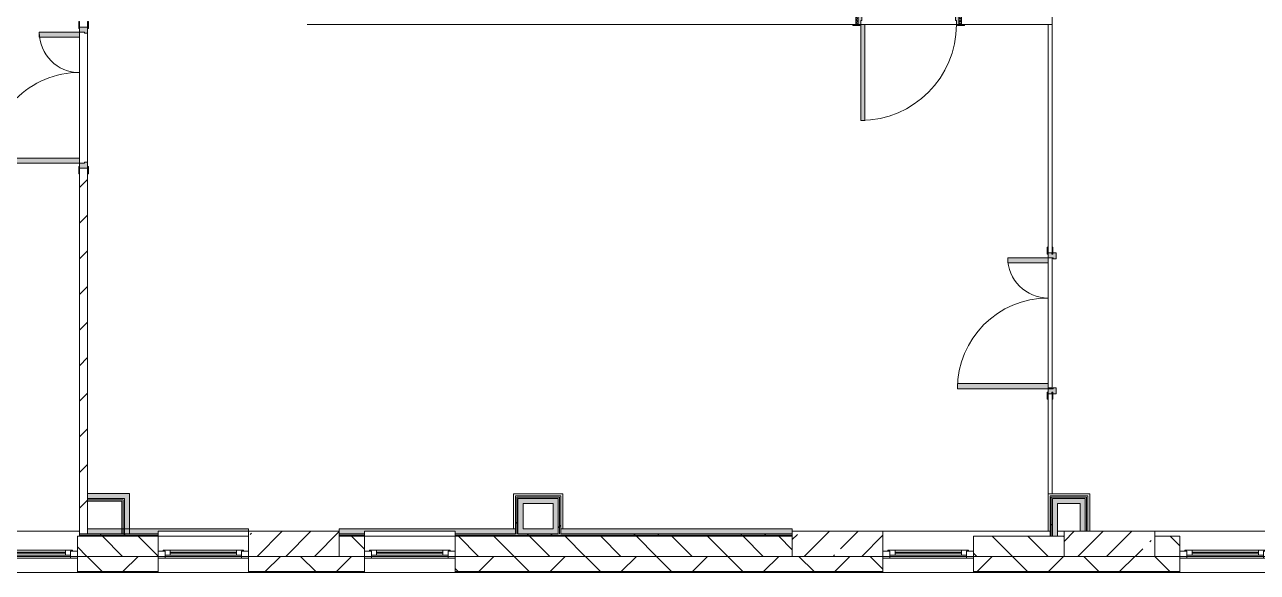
# Model space of a CAD drawing. Header units: millimetres. Extents: x 35147 to 231677, y -8553 to 29000.
# Drawn here: x 196072 to 208316, y -258 to 5180 of the extents above; entities that cross this region are included whole.
import ezdxf

# ---------------------------------------------------------------- set-up
doc = ezdxf.new("R2010")
doc.units = ezdxf.units.MM
for name, color, linetype, lineweight, true_color in [('A-DOOR-2', 7, 'Continuous', 5, 0xaaaaaa), ('A-DOOR-3', 7, 'Continuous', 5, 0xe2e2e2), ('A-DOOR-FRAM-2', 7, 'Continuous', 5, 0xe2e2e2), ('A-DOOR-FRAM-3', 7, 'Continuous', 5, 0xaaaaaa), ('A-FLOR-1', 7, 'Continuous', 5, 0xaaaaaa), ('I-WALL-1', 7, 'Continuous', 5, 0xe7e7e7), ('I-WALL-2', 7, 'Continuous', 9, 0xe7e7e7)]:
    doc.layers.add(name, color=color, linetype=linetype, lineweight=lineweight, true_color=true_color)
for name, color, linetype, lineweight in [('A-GLAZ-2', 7, 'Continuous', 5), ('A-WALL', 7, 'Continuous', 9), ('A-WALL-2', 7, 'Continuous', 5), ('I-WALL-3', 7, 'Continuous', 5), ('S-COLS-1', 7, 'Continuous', 5)]:
    doc.layers.add(name, color=color, linetype=linetype, lineweight=lineweight)
pattern_1 = [(45, (104667.4, 0), (-530.33, 530.33), []), (135, (104667.4, 0), (-530.33, -530.33), [])]

# ---------------------------------------------------------------- blocks, each defined once
blk = doc.blocks.new('120_Окно_СКБ_1Ст - 120_Окно_СКБ_1Ст 900х2500_h_ с форточкой-V300-2_9_2_птичка')
at = {"layer": 'A-GLAZ-2'}
for p, q in [((-450, -127), (-450, -57)), ((-450, -57), (-380, -57)), ((450, -57), (-450, -57)), ((-380, -57), (-380, -127)), ((380, -87), (-380, -87)), ((-380, -87), (-380, -127)), ((-330, -137), (-330, -87)), ((-330, -107), (330, -107)), ((330, -117), (-330, -117)), ((330, -137), (330, -87)), ((380, -127), (380, -57)), ((380, -57), (450, -57)), ((380, -127), (380, -87)), ((450, -57), (450, -127)), ((-380, -127), (-450, -127)), ((-450, -127), (-400, -127)), ((-380, -127), (-400, -127)), ((-400, -127), (-400, -137)), ((-400, -137), (400, -137)), ((400, -137), (-400, -137)), ((450, -127), (380, -127)), ((400, -127), (380, -127)), ((400, -127), (450, -127)), ((400, -137), (400, -127))]:
    blk.add_line(p, q, dxfattribs=at)
blk = doc.blocks.new('120_Окно_СКБ_1Ст - 120_Окно_СКБ_1Ст 900х2500_h_ с форточкой-22876038-2_9_2_птичка')
at = {"layer": 'A-GLAZ-2'}
for p, q in [((-450, -127), (-450, -57)), ((-450, -57), (-380, -57)), ((450, -57), (-450, -57)), ((-380, -57), (-380, -127)), ((380, -87), (-380, -87)), ((-380, -87), (-380, -127)), ((-330, -137), (-330, -87)), ((-330, -107), (330, -107)), ((330, -117), (-330, -117)), ((330, -137), (330, -87)), ((380, -127), (380, -57)), ((380, -57), (450, -57)), ((380, -127), (380, -87)), ((450, -57), (450, -127)), ((-380, -127), (-450, -127)), ((-450, -127), (-400, -127)), ((-380, -127), (-400, -127)), ((-400, -127), (-400, -137)), ((-400, -137), (400, -137)), ((400, -137), (-400, -137)), ((450, -127), (380, -127)), ((400, -127), (380, -127)), ((400, -127), (450, -127)), ((400, -137), (400, -127))]:
    blk.add_line(p, q, dxfattribs=at)
blk = doc.blocks.new('BSC_Колонна _Прямоугольная - 250х900-23282983-2_9_2_птичка')
at = {"layer": 'S-COLS-1'}
h = blk.add_hatch(dxfattribs=at)
h.set_pattern_fill('FP_124', color=256, style=0, pattern_type=2)
h.set_pattern_definition([(45, (-99480, -25), (-285.1231, 285.1231), []), (45, (-99194.88, -25), (-285.1231, 285.1231), [504.031, -100.806, 16.764, -84.042])])
h.paths.add_polyline_path([(450, -125), (450, 125), (-450, 125), (-450, -125)])
for p, q in [((450, 125), (-450, 125)), ((-450, 125), (-450, -125)), ((450, -125), (450, 125)), ((-450, -125), (450, -125))]:
    blk.add_line(p, q, dxfattribs=at)
blk = doc.blocks.new('110_Дверь_СКБ_1Ст_Внутренняя1 - Д-7а_л__950x2100h_Туалет-V301-2_9_2_птичка')
at = {"layer": 'A-DOOR-2'}
h = blk.add_hatch(dxfattribs=at)
h.set_pattern_fill('FP_125', color=256, style=0, pattern_type=2)
h.set_pattern_definition([(135, (1776.41, 174.685), (-14.14214, -14.14214), []), (225, (1776.41, 174.685), (14.14214, -14.14214), [])])
h.paths.add_polyline_path([(537.5, 110), (512.5, 110), (512.5, -110), (537.5, -110)])
at = {"layer": 'A-DOOR-3'}
h = blk.add_hatch(color=256, dxfattribs=at)
h.paths.add_polyline_path([(487.5, 110), (487.5, 70), (477.5, 70), (477.5, 30), (512.5, 30), (512.5, 110)])
h.paths.add_polyline_path([(-462.5, 110), (-487.5, 110), (-487.5, 30), (-452.5, 30), (-452.5, 70), (-462.5, 70)])
at = {"layer": 'A-DOOR-FRAM-2'}
for points in [[(447.5, 1060), (447.5, 110), (487.5, 110), (487.5, 1060)], [(-542.5, 118), (-542.5, 110), (-472.5, 110), (-472.5, 118)], [(-472.5, 30), (-487.5, 30), (-487.5, -110), (-472.5, -110)], [(567.5, 118), (497.5, 118), (497.5, 110), (567.5, 110)], [(512.5, 30), (497.5, 30), (497.5, -110), (512.5, -110)], [(-542.5, -110), (-542.5, -118), (-472.5, -118), (-472.5, -110)], [(567.5, -110), (497.5, -110), (497.5, -118), (567.5, -118)]]:
    blk.add_hatch(color=256, dxfattribs=at).paths.add_polyline_path(points)
at = {"layer": 'A-DOOR-FRAM-3'}
h = blk.add_hatch(dxfattribs=at)
h.set_pattern_fill('FP_126', color=256, style=0, pattern_type=2)
h.set_pattern_definition([(45, (-346.384, 174.685), (-14.1421, 14.1421), []), (135, (-346.384, 174.685), (-14.1421, -14.1421), [])])
h.paths.add_polyline_path([(-487.5, 110), (-512.5, 110), (-512.5, -110), (-487.5, -110)])
at = {"layer": 'A-DOOR-2'}
for p, q in [((487.5, 1060), (447.5, 1060)), ((447.5, 1060), (447.5, 110)), ((487.5, 110), (487.5, 1060)), ((447.5, 110), (487.5, 110))]:
    blk.add_line(p, q, dxfattribs=at)
blk.add_arc((487.5, 110), 950, 90, 180, dxfattribs=at)
at = {"layer": 'A-DOOR-FRAM-3'}
for p, q in [((-472.5, 118), (-542.5, 118)), ((-542.5, 118), (-542.5, 110)), ((-542.5, 110), (-472.5, 110)), ((-487.5, 110), (-512.5, 110)), ((-512.5, 110), (-512.5, -110)), ((-462.5, 110), (-487.5, 110)), ((-487.5, 110), (-487.5, 30)), ((-487.5, -110), (-487.5, 110)), ((-472.5, 110), (-487.5, 110)), ((-487.5, 110), (-487.5, 109)), ((-487.5, 109), (-472.5, 109)), ((-487.5, 30), (-452.5, 30)), ((-472.5, 30), (-487.5, 30)), ((-487.5, 30), (-487.5, -110)), ((-472.5, 110), (-472.5, 118)), ((-472.5, 109), (-472.5, 110)), ((-472.5, -110), (-472.5, 30)), ((-462.5, 70), (-462.5, 110)), ((-452.5, 70), (-462.5, 70)), ((-452.5, 30), (-452.5, 70)), ((487.5, 70), (477.5, 70)), ((477.5, 70), (477.5, 30)), ((477.5, 30), (512.5, 30)), ((487.5, 110), (487.5, 70)), ((512.5, 110), (487.5, 110)), ((567.5, 118), (497.5, 118)), ((497.5, 118), (497.5, 110)), ((512.5, 110), (497.5, 110)), ((497.5, 110), (497.5, 109)), ((497.5, 110), (567.5, 110)), ((497.5, 109), (512.5, 109)), ((512.5, 30), (497.5, 30)), ((497.5, 30), (497.5, -110)), ((512.5, 30), (512.5, 110)), ((537.5, 110), (512.5, 110)), ((512.5, 110), (512.5, -110)), ((512.5, 109), (512.5, 110)), ((512.5, -110), (512.5, 30)), ((537.5, -110), (537.5, 110)), ((567.5, 110), (567.5, 118)), ((-472.5, -110), (-542.5, -110)), ((-542.5, -110), (-542.5, -118)), ((-542.5, -118), (-472.5, -118)), ((-512.5, -110), (-487.5, -110)), ((-487.5, -110), (-472.5, -110)), ((-472.5, -118), (-472.5, -110)), ((497.5, -110), (512.5, -110)), ((567.5, -110), (497.5, -110)), ((497.5, -110), (497.5, -118)), ((497.5, -118), (567.5, -118)), ((512.5, -110), (537.5, -110)), ((567.5, -118), (567.5, -110))]:
    blk.add_line(p, q, dxfattribs=at)
blk = doc.blocks.new('110_Дверь_СКБ_2Ст - Д-5_п_ Из игровой в коридор-32215844-2_9_2_птичка')
at = {"layer": 'A-DOOR-3'}
for points in [[(-638, 40), (-588, 40), (-588, 940), (-638, 940)], [(612, 440), (612, 40), (662, 40), (662, 440)]]:
    blk.add_hatch(color=256, dxfattribs=at).paths.add_polyline_path(points)
h = blk.add_hatch(color=256, dxfattribs=at)
h.paths.add_polyline_path([(-688, 40), (-688, -40), (-628, -40), (-628, -10), (-638, -10), (-638, 40)])
h.paths.add_polyline_path([(652, -40), (712, -40), (712, 40), (662, 40), (662, -10), (652, -10)])
at = {"layer": 'A-DOOR-FRAM-2'}
for points in [[(-742, 40), (-672, 40), (-672, 48), (-742, 48)], [(698, 40), (768, 40), (768, 48), (698, 48)], [(-742, -48), (-672, -48), (-672, -40), (-742, -40)], [(698, -48), (768, -48), (768, -40), (698, -40)]]:
    blk.add_hatch(color=256, dxfattribs=at).paths.add_polyline_path(points)
at = {"layer": 'A-DOOR-2'}
for p, q in [((-638, 940), (-638, 40)), ((-588, 940), (-638, 940)), ((-588, 40), (-588, 940)), ((662, 440), (612, 440)), ((612, 440), (612, 40)), ((662, 40), (662, 440)), ((-638, 40), (-588, 40)), ((612, 40), (662, 40))]:
    blk.add_line(p, q, dxfattribs=at)
for centre, radius, start, end in [((-638, 40), 900, 0, 90), ((662, 40), 400, 90, 180)]:
    blk.add_arc(centre, radius, start, end, dxfattribs=at)
at = {"layer": 'A-DOOR-FRAM-3'}
for p, q in [((-672, 48), (-742, 48)), ((-742, 48), (-742, 40)), ((-742, 40), (-672, 40)), ((-638, 40), (-688, 40)), ((-688, 40), (-688, -40)), ((-672, 40), (-672, 48)), ((-638, -10), (-638, 40)), ((662, 40), (662, -10)), ((712, 40), (662, 40)), ((768, 48), (698, 48)), ((698, 48), (698, 40)), ((698, 40), (768, 40)), ((712, -40), (712, 40)), ((768, 40), (768, 48)), ((-672, -40), (-742, -40)), ((-742, -40), (-742, -48)), ((-742, -48), (-672, -48)), ((-688, -40), (-628, -40)), ((-672, -39), (-688, -39)), ((-688, -39), (-688, -40)), ((-688, -40), (-672, -40)), ((-672, -40), (-672, -39)), ((-672, -48), (-672, -40)), ((-628, -10), (-638, -10)), ((-628, -40), (-628, -10)), ((662, -10), (652, -10)), ((652, -10), (652, -40)), ((652, -40), (712, -40)), ((712, -39), (698, -39)), ((698, -39), (698, -40)), ((698, -40), (712, -40)), ((768, -40), (698, -40)), ((698, -40), (698, -48)), ((698, -48), (768, -48)), ((712, -40), (712, -39)), ((768, -48), (768, -40))]:
    blk.add_line(p, q, dxfattribs=at)
blk = doc.blocks.new('BSC_Колонна _Прямоугольная - 250х900-V302-2_9_2_птичка')
at = {"layer": 'S-COLS-1'}
h = blk.add_hatch(dxfattribs=at)
h.set_pattern_fill('FP_127', color=256, style=0, pattern_type=2)
h.set_pattern_definition([(45, (-94080, -25), (-285.1231, 285.1231), []), (45, (-93794.88, -25), (-285.1231, 285.1231), [504.031, -100.806, 16.764, -84.042])])
h.paths.add_polyline_path([(450, -125), (450, 125), (-450, 125), (-450, -125), (311, -125)])
for p, q in [((450, 125), (-450, 125)), ((-450, 125), (-450, -125)), ((450, -125), (450, 125)), ((-450, -125), (450, -125))]:
    blk.add_line(p, q, dxfattribs=at)
blk = doc.blocks.new('BSC_Колонна _Прямоугольная - 250х900-V303-2_9_2_птичка')
at = {"layer": 'S-COLS-1'}
h = blk.add_hatch(dxfattribs=at)
h.set_pattern_fill('FP_128', color=256, style=0, pattern_type=2)
h.set_pattern_definition([(45, (-102180, -25), (-285.1231, 285.1231), []), (45, (-101894.88, -25), (-285.1231, 285.1231), [504.031, -100.806, 16.764, -84.042])])
h.paths.add_polyline_path([(450, -125), (450, 125), (-450, 125), (-450, -125), (-368, -125)])
for p, q in [((450, 125), (-450, 125)), ((-450, 125), (-450, -125)), ((450, -125), (450, 125)), ((-450, -125), (450, -125))]:
    blk.add_line(p, q, dxfattribs=at)
blk = doc.blocks.new('110_Дверь_СКБ_2Ст - Д-5_п__в составе перегородки _не входит в спец__-32680317-2_9_2_птичка')
at = {"layer": 'A-DOOR-3'}
h = blk.add_hatch(color=256, dxfattribs=at)
h.paths.add_polyline_path([(712, -20), (712, 60), (652, 60), (652, 30), (662, 30), (662, -20)])
h.paths.add_polyline_path([(-628, 60), (-688, 60), (-688, -20), (-638, -20), (-638, 30), (-628, 30)])
for points in [[(-588, -420), (-588, -20), (-638, -20), (-638, -420)], [(662, -20), (612, -20), (612, -920), (662, -920)]]:
    blk.add_hatch(color=256, dxfattribs=at).paths.add_polyline_path(points)
at = {"layer": 'A-DOOR-FRAM-2'}
for points in [[(-673, 28), (-743, 28), (-743, 20), (-673, 20)], [(767, 28), (697, 28), (697, 20), (767, 20)], [(-673, -20), (-743, -20), (-743, -28), (-673, -28)], [(767, -20), (697, -20), (697, -28), (767, -28)]]:
    blk.add_hatch(color=256, dxfattribs=at).paths.add_polyline_path(points)
at = {"layer": 'A-DOOR-2'}
for p, q in [((-638, -20), (-588, -20)), ((-638, -420), (-638, -20)), ((-588, -20), (-588, -420)), ((612, -20), (662, -20)), ((612, -920), (612, -20)), ((662, -20), (662, -920)), ((-588, -420), (-638, -420)), ((662, -920), (612, -920))]:
    blk.add_line(p, q, dxfattribs=at)
for centre, radius, start, end in [((-638, -20), 400, 270, 0), ((662, -20), 900, 180, 270)]:
    blk.add_arc(centre, radius, start, end, dxfattribs=at)
at = {"layer": 'A-DOOR-FRAM-3'}
for p, q in [((-743, 28), (-673, 28)), ((-743, 20), (-743, 28)), ((-673, 20), (-743, 20)), ((-688, 60), (-628, 60)), ((-688, -20), (-688, 60)), ((-688, 20), (-673, 20)), ((-688, 19), (-688, 20)), ((-673, 19), (-688, 19)), ((-673, 28), (-673, 20)), ((-673, 20), (-673, 19)), ((-638, 30), (-638, -20)), ((-628, 30), (-638, 30)), ((-628, 60), (-628, 30)), ((652, 60), (712, 60)), ((652, 30), (652, 60)), ((662, 30), (652, 30)), ((662, -20), (662, 30)), ((697, 20), (697, 28)), ((697, 28), (767, 28)), ((697, 19), (697, 20)), ((697, 20), (712, 20)), ((767, 20), (697, 20)), ((712, 19), (697, 19)), ((712, 60), (712, -20)), ((712, 20), (712, 19)), ((767, 28), (767, 20)), ((-743, -20), (-673, -20)), ((-743, -28), (-743, -20)), ((-673, -28), (-743, -28)), ((-638, -20), (-688, -20)), ((-673, -20), (-673, -28)), ((712, -20), (662, -20)), ((697, -28), (697, -20)), ((697, -20), (767, -20)), ((767, -28), (697, -28)), ((767, -20), (767, -28))]:
    blk.add_line(p, q, dxfattribs=at)

msp = doc.modelspace()

# ---------------------------------------------------------------- hatches: boundary and pattern name
at = {"layer": 'A-WALL-2'}
h = msp.add_hatch(dxfattribs=at)
h.set_pattern_fill('FP_94', color=256, style=0, pattern_type=2)
h.set_pattern_definition([(135, (104667.4, 0), (-176.7767, -176.7767), [])])
h.paths.add_polyline_path([(226697.4, -100), (227497.4, -100), (227497.4, 100), (226697.4, 100)])
h.paths.add_polyline_path([(214826.6, -100), (214897.4, -100), (214897.4, 100), (213597.4, 100), (213597.4, -100), (214362.8, -100)])
h.paths.add_polyline_path([(223638, -100), (223997.4, -100), (223997.4, 100), (223497.4, 100), (223497.4, -100)])
h.paths.add_polyline_path([(218347.4, -100), (218347.4, 100), (218097.4, 100), (218097.4, -100)])
h.paths.add_polyline_path([(219247.4, -100), (220297.4, -100), (220297.4, 100), (219247.4, 100)])
h.paths.add_polyline_path([(199447.4, -100), (199447.4, 100), (199197.4, 100), (199197.4, -100)])
h.paths.add_polyline_path([(200450, -100), (203697.4, -100), (203696.3, 100), (200347.4, 100), (200347.4, -100)])
h.paths.add_polyline_path([(207297.4, -100), (207547.4, -100), (207547.4, 100), (207297.4, 100)])
h.paths.add_polyline_path([(209261.5, -100), (209497.4, -100), (209497.4, 100), (208447.4, 100), (208447.4, -100)])
h.paths.add_polyline_path([(205497.4, -100), (206397.4, -100), (206397.4, 100), (205497.4, 100)])
h.paths.add_polyline_path([(197203.7, -100), (197397.4, -100), (197397.4, 100), (196597.4, 100), (196597.4, -100), (196763.2, -100)])
h = msp.add_hatch(dxfattribs=at)
h.set_pattern_fill('FP_84', color=256, style=0, pattern_type=2)
h.set_pattern_definition([(45, (104667.4, 0), (-353.5534, 353.5534), []), (135, (104667.4, 0), (-353.5534, -353.5534), [])])
h.paths.add_polyline_path([(226884.3, -250), (227497.4, -250), (227497.4, -100), (226697.4, -100), (226697.4, -250)])
h.paths.add_polyline_path([(225029.3, -250), (225797.4, -250), (225797.4, -100), (224897.4, -100), (224897.4, -250)])
h.paths.add_polyline_path([(229666.9, -250), (229747.4, -250), (229747.4, -100), (228397.4, -100), (228397.4, -250), (228739.4, -250)])
h.paths.add_polyline_path([(217197.4, -250), (218347.4, -250), (218347.4, -100), (217197.4, -100)])
h.paths.add_polyline_path([(212044, -250), (212697.4, -250), (212697.4, -100), (211797.4, -100), (211797.4, -250)])
h.paths.add_polyline_path([(213597.4, -250), (214897.4, -250), (214897.4, -100), (213597.4, -100)])
h.paths.add_polyline_path([(219247.4, -250), (220297.4, -250), (220297.4, -100), (219247.4, -100)])
h.paths.add_polyline_path([(223997.4, -250), (223997.4, -100), (222597.4, -100), (222597.4, -250), (223638, -250)])
h.paths.add_polyline_path([(206478.9, -250), (207547.4, -250), (207547.4, -100), (205497.4, -100), (205497.4, -250), (206397.4, -250)])
h.paths.add_polyline_path([(208447.4, -250), (209497.4, -250), (209497.4, -100), (208447.4, -100)])
h.paths.add_polyline_path([(203697.4, -250), (204597.4, -250), (204597.4, -100), (200347.4, -100), (200347.4, -250), (203696.3, -250)])
h.paths.add_polyline_path([(198297.4, -250), (199447.4, -250), (199447.4, -100), (198297.4, -100)])
h.paths.add_polyline_path([(193877.4, -250), (195697.4, -250), (195697.4, -100), (193877.4, -100)])
h.paths.add_polyline_path([(196739.9, -250), (197397.4, -250), (197397.4, -100), (196597.4, -100), (196597.4, -250)])
at = {"layer": 'I-WALL-1'}
for points in [[(201022.4, 175), (201022.4, 475), (200972.4, 475), (200972.4, 175)], [(201322.4, 425), (201372.4, 425), (201372.4, 475), (201022.4, 475), (201022.4, 425)], [(201372.4, 175), (201372.4, 425), (201322.4, 425), (201322.4, 175)], [(206557.4, 425), (206607.4, 425), (206607.4, 475), (206282.4, 475), (206282.4, 425), (206478.9, 425)], [(206332.4, 100), (206332.4, 425), (206282.4, 425), (206282.4, 100)], [(206607.4, 150), (206607.4, 425), (206557.4, 425), (206557.4, 150)]]:
    msp.add_hatch(color=256, dxfattribs=at).paths.add_polyline_path(points)
at = {"layer": 'I-WALL-2'}
for points in [[(197063.4, 475), (197113.4, 475), (197113.4, 525), (196697.4, 525), (196697.4, 475)], [(197063.4, 125), (197113.4, 125), (197113.4, 475), (197063.4, 475), (197063.4, 230.5)], [(196697.4, 125), (197397.4, 125), (197397.4, 150), (198297.4, 150), (198297.4, 175), (196697.4, 175)]]:
    msp.add_hatch(color=256, dxfattribs=at).paths.add_polyline_path(points)
h = msp.add_hatch(color=256, dxfattribs=at)
h.paths.add_polyline_path([(203697.4, 125), (203696.3, 175), (201397.4, 175), (201397.4, 125), (203696.3, 125)])
h.paths.add_polyline_path([(199447.4, 125), (199447.4, 150), (200347.4, 150), (200347.4, 125), (200947.4, 125), (200947.4, 175), (199197.4, 175), (199197.4, 125)])
h.paths.add_polyline_path([(200972.4, 125), (201372.4, 125), (201372.4, 175), (200972.4, 175)])
at = {"layer": 'I-WALL-3'}
h = msp.add_hatch(dxfattribs=at)
h.set_pattern_fill('FP_96', color=256, style=0, pattern_type=2)
h.set_pattern_definition([(45, (104667.4, 0), (-176.7767, 176.7767), [])])
h.paths.add_polyline_path([(196617.4, 125), (196697.4, 125), (196697.4, 3755), (196617.4, 3755), (196617.4, 230.5)])
h.paths.add_polyline_path([(196697.4, 5155), (196697.4, 10400), (196617.4, 10400), (196617.4, 5155), (196667.4, 5155)])
h = msp.add_hatch(dxfattribs=at)
h.set_pattern_fill('FP_184', color=256, style=0, pattern_type=2)
h.set_pattern_definition(pattern_1)
h.paths.add_polyline_path([(200947.4, 125), (200959.9, 125), (200959.9, 500), (200947.4, 500), (200947.4, 175)])
h = msp.add_hatch(dxfattribs=at)
h.set_pattern_fill('FP_184', color=256, style=0, pattern_type=2)
h.set_pattern_definition(pattern_1)
h.paths.add_polyline_path([(200959.9, 125), (200972.4, 125), (200972.4, 487.5), (200959.9, 487.5), (200959.9, 175)])
h = msp.add_hatch(dxfattribs=at)
h.set_pattern_fill('FP_184', color=256, style=0, pattern_type=2)
h.set_pattern_definition(pattern_1)
h.paths.add_polyline_path([(201372.4, 125), (201384.9, 125), (201384.9, 475), (201372.4, 475), (201372.4, 175)])
h = msp.add_hatch(dxfattribs=at)
h.set_pattern_fill('FP_184', color=256, style=0, pattern_type=2)
h.set_pattern_definition(pattern_1)
h.paths.add_polyline_path([(201384.9, 125), (201397.4, 125), (201397.4, 487.5), (201384.9, 487.5), (201384.9, 175)])
h = msp.add_hatch(dxfattribs=at)
h.set_pattern_fill('FP_184', color=256, style=0, pattern_type=2)
h.set_pattern_definition(pattern_1)
h.paths.add_polyline_path([(206269.9, 100), (206269.9, 487.5), (206257.4, 487.5), (206257.4, 100)])
h = msp.add_hatch(dxfattribs=at)
h.set_pattern_fill('FP_184', color=256, style=0, pattern_type=2)
h.set_pattern_definition(pattern_1)
h.paths.add_polyline_path([(206269.9, 100), (206282.4, 100), (206282.4, 475), (206269.9, 475), (206269.9, 230.5)])
h = msp.add_hatch(dxfattribs=at)
h.set_pattern_fill('FP_184', color=256, style=0, pattern_type=2)
h.set_pattern_definition(pattern_1)
h.paths.add_polyline_path([(206618, 150), (206619.9, 150), (206619.9, 475), (206607.4, 475), (206607.4, 150)])
h = msp.add_hatch(dxfattribs=at)
h.set_pattern_fill('FP_184', color=256, style=0, pattern_type=2)
h.set_pattern_definition(pattern_1)
h.paths.add_polyline_path([(206630.5, 150), (206632.4, 150), (206632.4, 487.5), (206619.9, 487.5), (206619.9, 150)])
h = msp.add_hatch(dxfattribs=at)
h.set_pattern_fill('FP_184', color=256, style=0, pattern_type=2)
h.set_pattern_definition(pattern_1)
h.paths.add_polyline_path([(197397.4, 112.5), (197397.4, 125), (196617.4, 125), (196617.4, 112.5), (197203.7, 112.5)])
h = msp.add_hatch(dxfattribs=at)
h.set_pattern_fill('FP_184', color=256, style=0, pattern_type=2)
h.set_pattern_definition(pattern_1)
h.paths.add_polyline_path([(199447.4, 112.5), (199447.4, 125), (199197.4, 125), (199197.4, 112.5)])
h.paths.add_polyline_path([(203697.4, 112.5), (203696.3, 125), (200347.4, 125), (200347.4, 112.5), (203696.3, 112.5)])
h = msp.add_hatch(dxfattribs=at)
h.set_pattern_fill('FP_184', color=256, style=0, pattern_type=2)
h.set_pattern_definition(pattern_1)
h.paths.add_polyline_path([(196739.9, 100), (197397.4, 100), (197397.4, 112.5), (196617.4, 112.5), (196617.4, 100), (196697.4, 100)])
h = msp.add_hatch(dxfattribs=at)
h.set_pattern_fill('FP_184', color=256, style=0, pattern_type=2)
h.set_pattern_definition(pattern_1)
h.paths.add_polyline_path([(199447.4, 100), (199447.4, 112.5), (199197.4, 112.5), (199197.4, 100)])
h.paths.add_polyline_path([(203697.4, 100), (203696.3, 112.5), (200347.4, 112.5), (200347.4, 100), (203696.3, 100)])

# ---------------------------------------------------------------- linework, layer by layer
at = {"layer": 'A-FLOR-1'}
for p, q in [((206237.4, 1575), (206277.4, 1575)), ((206277.4, 1575), (206277.4, 1565)), ((200927.4, 174.2), (200927.4, 520)), ((200927.4, 520), (201417.4, 520)), ((201417.4, 520), (201417.4, 174.6)), ((206237.4, 150), (206237.4, 521)), ((206277.4, 521), (206653.4, 521)), ((206653.4, 521), (206653.4, 150))]:
    msp.add_line(p, q, dxfattribs=at)
at = {"layer": 'A-WALL'}
for p, q in [((206277.4, 5180), (206237.4, 5180)), ((197063.4, 475), (196697.4, 475)), ((197050.9, 462.5), (196697.4, 462.5)), ((197050.9, 125), (197050.9, 462.5)), ((197063.4, 125), (197063.4, 475)), ((200959.9, 487.5), (200959.9, 125)), ((201384.9, 487.5), (200959.9, 487.5)), ((200972.4, 475), (200972.4, 125)), ((201372.4, 475), (200972.4, 475)), ((201372.4, 125), (201372.4, 475)), ((201384.9, 125), (201384.9, 487.5)), ((206257.4, 487.5), (206257.4, 425)), ((206269.9, 487.5), (206269.9, 100)), ((206619.9, 487.5), (206269.9, 487.5)), ((206282.4, 475), (206282.4, 100)), ((206607.4, 475), (206282.4, 475)), ((206607.4, 150), (206607.4, 475)), ((206619.9, 150), (206619.9, 487.5)), ((196617.4, 125), (197397.4, 125)), ((196697.4, 175), (196697.4, 125)), ((199197.4, 125), (199447.4, 125)), ((200347.4, 125), (200947.4, 125)), ((200947.4, 175), (200947.4, 125)), ((200972.4, 125), (201372.4, 125)), ((201397.4, 175), (201397.4, 125)), ((201397.4, 125), (203697.4, 125)), ((196617.4, 112.5), (197397.4, 112.5)), ((196617.4, 100), (197397.4, 100)), ((199197.4, 112.5), (199447.4, 112.5)), ((199447.4, 100), (199197.4, 100)), ((200347.4, 112.5), (203697.4, 112.5)), ((203697.4, 100), (200347.4, 100)), ((196597.4, -100), (197397.4, -100)), ((197397.4, -100), (196597.4, -100)), ((199197.4, -100), (199447.4, -100)), ((199447.4, -100), (199197.4, -100)), ((200347.4, -100), (203697.4, -100)), ((203697.4, -100), (200347.4, -100)), ((205497.4, -100), (206397.4, -100)), ((206397.4, -100), (205497.4, -100)), ((207297.4, -100), (207547.4, -100)), ((207547.4, -100), (207297.4, -100)), ((196597.4, -250), (197397.4, -250)), ((196597.4, -253), (197397.4, -253)), ((198297.4, -250), (199447.4, -250)), ((198297.4, -253), (199447.4, -253)), ((200347.4, -250), (204597.4, -250)), ((200347.4, -253), (204597.4, -253)), ((205497.4, -250), (207547.4, -250)), ((205497.4, -253), (207547.4, -253))]:
    msp.add_line(p, q, dxfattribs=at)
at = {"layer": 'A-WALL-2'}
for p, q in [((196617.4, 100), (196597.4, 100)), ((196597.4, 100), (196597.4, -258)), ((197397.4, -258), (197397.4, 100)), ((199447.4, -258), (199447.4, 100)), ((200347.4, 100), (200347.4, -258)), ((206397.4, 100), (205497.4, 100)), ((205497.4, 100), (205497.4, -258)), ((207547.4, 100), (207297.4, 100)), ((207547.4, -258), (207547.4, 100)), ((195717.4, -100), (196597.4, -100)), ((197397.4, -100), (198297.4, -100)), ((198297.4, -100), (198297.4, -258)), ((199447.4, -100), (200347.4, -100)), ((204597.4, -258), (204597.4, -100)), ((204597.4, -100), (205497.4, -100)), ((207547.4, -100), (208447.4, -100)), ((193869.4, -258), (197397.4, -258)), ((197397.4, -258), (211797.4, -258))]:
    msp.add_line(p, q, dxfattribs=at)
at = {"layer": 'I-WALL-3'}
for p, q in [((206277.4, 10600), (206277.4, 2970)), ((198877.4, 5180), (204297.4, 5180)), ((205327.4, 5180), (204417.4, 5180)), ((205407.4, 5180), (206237.4, 5180)), ((206237.4, 5180), (206237.4, 2970)), ((196617.4, 3855), (196617.4, 5055)), ((196697.4, 5095), (196697.4, 3815)), ((196617.4, 3700), (196617.4, 100)), ((196697.4, 175), (196697.4, 3700)), ((206277.4, 2865), (206277.4, 1575)), ((206237.4, 1615), (206237.4, 2815)), ((206237.4, 1460), (206237.4, 521)), ((206277.4, 521), (206277.4, 1460)), ((197113.4, 525), (196697.4, 525)), ((197113.4, 125), (197113.4, 525)), ((200947.4, 500), (200947.4, 175)), ((201397.4, 500), (200947.4, 500)), ((201397.4, 175), (201397.4, 500)), ((206237.4, 521), (206277.4, 521)), ((206257.4, 500), (206257.4, 100)), ((206632.4, 500), (206257.4, 500)), ((206632.4, 150), (206632.4, 500)), ((196697.4, 450), (197038.4, 450)), ((197038.4, 450), (197038.4, 125)), ((201022.4, 175), (201022.4, 425)), ((201022.4, 425), (201322.4, 425)), ((201322.4, 425), (201322.4, 175)), ((206332.4, 100), (206332.4, 425)), ((206332.4, 425), (206557.4, 425)), ((206557.4, 425), (206557.4, 150)), ((195717.4, 150), (196617.4, 150)), ((198297.4, 175), (196697.4, 175)), ((197397.4, 100), (197397.4, 150)), ((197397.4, 150), (198297.4, 150)), ((198297.4, 150), (198297.4, 175)), ((200947.4, 175), (199197.4, 175)), ((199197.4, 175), (199197.4, 150)), ((199447.4, 100), (199447.4, 150)), ((199447.4, 150), (200347.4, 150)), ((200347.4, 150), (200347.4, 100)), ((201322.4, 175), (201022.4, 175)), ((203697.4, 175), (201397.4, 175)), ((203697.4, 150), (203697.4, 175)), ((204597.4, 150), (206257.4, 150)), ((206332.4, 150), (206397.4, 150)), ((207297.4, 150), (211797.4, 150)), ((198297.4, 100), (197397.4, 100)), ((200347.4, 100), (199447.4, 100))]:
    msp.add_line(p, q, dxfattribs=at)

# ---------------------------------------------------------------- block references
at = {"layer": 'A-DOOR-2'}
for name, p, rotation in [('110_Дверь_СКБ_1Ст_Внутренняя1 - Д-7а_л__950x2100h_Туалет-V301-2_9_2_птичка', (204864.9, 5290), 180), ('110_Дверь_СКБ_2Ст - Д-5_п_ Из игровой в коридор-32215844-2_9_2_птичка', (196657.4, 4442.5), 89.99999999999991), ('110_Дверь_СКБ_2Ст - Д-5_п__в составе перегородки _не входит в спец__-32680317-2_9_2_птичка', (206257.4, 2227.5), 270)]:
    msp.add_blockref(name, p, dxfattribs=dict(at, rotation=rotation))
at = {"layer": 'A-GLAZ-2', "rotation": 180}
for name, p in [('120_Окно_СКБ_1Ст - 120_Окно_СКБ_1Ст 900х2500_h_ с форточкой-V300-2_9_2_птичка', (196147.4, -175)), ('120_Окно_СКБ_1Ст - 120_Окно_СКБ_1Ст 900х2500_h_ с форточкой-22876038-2_9_2_птичка', (197847.4, -175)), ('120_Окно_СКБ_1Ст - 120_Окно_СКБ_1Ст 900х2500_h_ с форточкой-22876038-2_9_2_птичка', (199897.4, -175)), ('120_Окно_СКБ_1Ст - 120_Окно_СКБ_1Ст 900х2500_h_ с форточкой-22876038-2_9_2_птичка', (205047.4, -175)), ('120_Окно_СКБ_1Ст - 120_Окно_СКБ_1Ст 900х2500_h_ с форточкой-22876038-2_9_2_птичка', (207997.4, -175))]:
    msp.add_blockref(name, p, dxfattribs=at)
at = {"layer": 'S-COLS-1'}
for name, p in [('BSC_Колонна _Прямоугольная - 250х900-V302-2_9_2_птичка', (198747.4, 25)), ('BSC_Колонна _Прямоугольная - 250х900-23282983-2_9_2_птичка', (204147.4, 25)), ('BSC_Колонна _Прямоугольная - 250х900-V303-2_9_2_птичка', (206847.4, 25))]:
    msp.add_blockref(name, p, dxfattribs=at)

doc.saveas('drawing.dxf')
